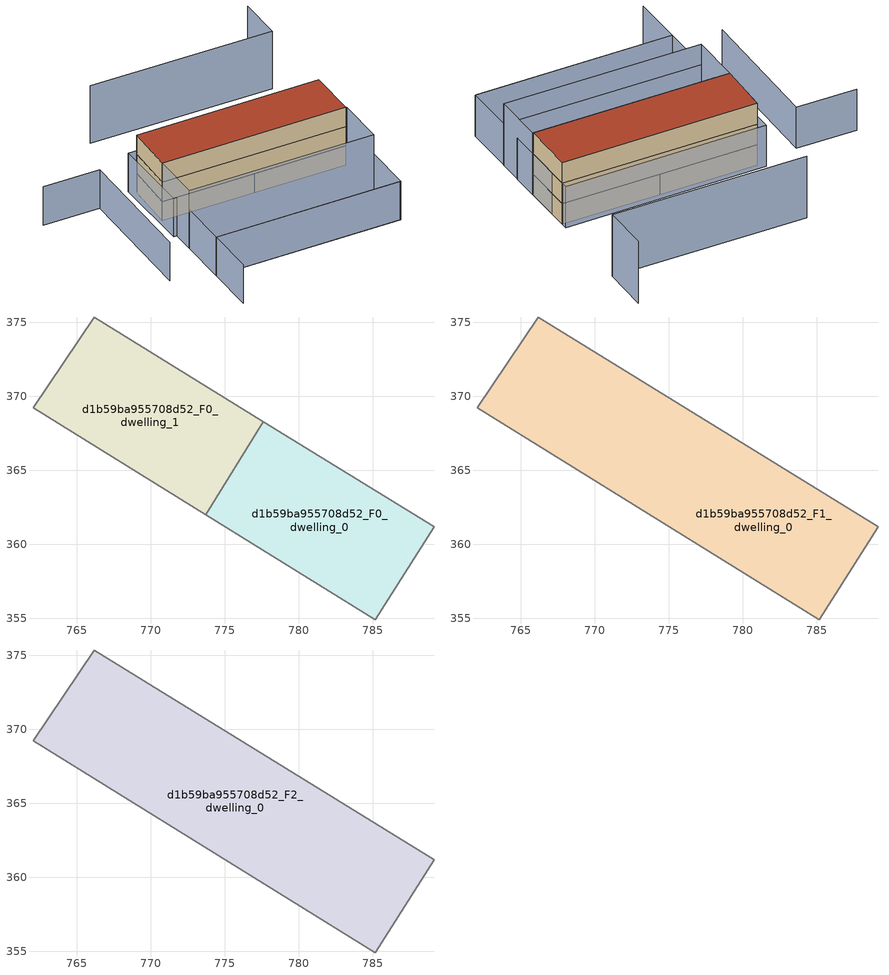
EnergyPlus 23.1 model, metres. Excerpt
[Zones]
d1b59ba955708d52_F0_dwelling_0
 floor ground (EU_floor_Construction): 789.15,361.17 785.19,354.88 773.7,362 777.6,368.29 z0
 wall adiabatic (EU_wall_Construction): 773.7,362 785.19,354.88 789.15,361.17 777.6,368.29 z0:3
 wall to d1b59ba955708d52_F0_dwelling_1 (EU_wall_Construction): 777.6,368.29 773.7,362 z0:3
d1b59ba955708d52_F0_dwelling_1
 floor ground (EU_floor_Construction): 777.6,368.29 773.7,362 762.04,369.22 766.17,375.35 z0
 wall adiabatic (EU_wall_Construction): 777.6,368.29 766.17,375.35 762.04,369.22 773.7,362 z0:3
d1b59ba955708d52_F1_dwelling_0
 floor to d1b59ba955708d52_F0_dwelling_0 (EU_floor_Construction): 789.15,361.17 785.19,354.88 773.7,362 777.6,368.29 z3
 floor to d1b59ba955708d52_F0_dwelling_1 (EU_floor_Construction): 777.6,368.29 773.7,362 762.04,369.22 766.17,375.35 z3
 wall adiabatic (EU_wall_Construction): 762.04,369.22 785.19,354.88 789.15,361.17 766.17,375.35 762.04,369.22 z3:6
d1b59ba955708d52_F2_dwelling_0
 floor to d1b59ba955708d52_F1_dwelling_0 (EU_floor_Construction): 789.15,361.17 785.19,354.88 762.04,369.22 766.17,375.35 z6
 wall adiabatic (EU_wall_Construction): 762.04,369.22 785.19,354.88 789.15,361.17 766.17,375.35 762.04,369.22 z6:9
 roof outside (EU_roof_Construction): 785.19,354.88 789.15,361.17 766.17,375.35 762.04,369.22 z9
shading: 750.48,350.57 754.33,356.79 / 753.56,382.16 760.59,377.7 / 760.59,377.7 750.33,361.49 / 754.33,356.79 777.44,342.48 / 758.19,363.01 781.41,348.62 / 781.41,348.62 777.55,342.41 / 777.55,342.41 754.33,356.79 / 754.33,356.79 758.19,363.01 / 765.84,376.44 789.59,361.87 / 789.59,361.87 783.24,351.52 / 783.24,351.52 759.49,366.09 / 759.49,366.09 765.84,376.44 z0:6; 799.59,377.69 796.02,372.02 / 796.02,372.02 773.28,386.32 / 762.04,369.22 785.26,354.84 / 785.26,354.84 781.41,348.62 / 781.41,348.62 758.19,363.01 / 758.19,363.01 762.04,369.22 z0:9
[Building]
EU S2 Campaign: North Axis=0; Terrain=City; Solar Distribution=FullExterior
[Site:Location]
Montreal-Trudeau.Intl.AP: Latitude=45.4667; Longitude=-73.75; Time Zone=-5; Elevation=36
[SizingPeriod:WeatherFileDays]
AnnualSizingPeriod: Begin Month=1; Begin Day of Month=1; End Month=12; End Day of Month=31; Day of Week for Start Day=Monday; Use Weather File Daylight Saving Period=No; Use Weather File Rain and Snow Indicators=No
[MATERIAL]
EU_InternalMass_Material: Roughness=MediumRough; Thickness=0.1; Conductivity=1; Density=1800; Specific Heat=900; Thermal Absorptance=0.9; Solar Absorptance=0.7; Visible Absorptance=0.7
[MATERIAL:NOMASS] Roughness=MediumRough; Thermal Absorptance=0.9; Solar Absorptance=0.7; Visible Absorptance=0.7
Name | Thermal Resistance
EU_wall_NoMass | 1.49909
EU_roof_NoMass | 2.72548
EU_floor_NoMass | 1.36485
[CONSTRUCTION]
EU_wall_Construction: EU_wall_NoMass
EU_roof_Construction: EU_roof_NoMass
EU_floor_Construction: EU_floor_NoMass
EU_InternalMass_Construction: EU_InternalMass_Material
[ZONE] Type=1; Multiplier=1; Ceiling Height=autocalculate; Floor Area=autocalculate; Part of Total Floor Area=Yes
Name | Volume
d1b59ba955708d52_F0_dwelling_0 | 301.262
d1b59ba955708d52_F1_dwelling_0; d1b59ba955708d52_F2_dwelling_0 | 602.484
d1b59ba955708d52_F0_dwelling_1 | 301.259
[INTERNALMASS] Construction=EU_InternalMass_Construction
Name | Zone or ZoneList | Surface Area
d1b59ba955708d52_F0_dwelling_0_EU_InternalMass | d1b59ba955708d52_F0_dwelling_0 | 100.421
d1b59ba955708d52_F0_dwelling_1_EU_InternalMass | d1b59ba955708d52_F0_dwelling_1 | 100.42
d1b59ba955708d52_F1_dwelling_0_EU_InternalMass | d1b59ba955708d52_F1_dwelling_0 | 200.828
d1b59ba955708d52_F2_dwelling_0_EU_InternalMass | d1b59ba955708d52_F2_dwelling_0 | 200.828
[OTHEREQUIPMENT] Fuel Type=Electricity; Design Level Calculation Method=Watts/Area; Power per Zone Floor Area=1; Fraction Latent=0; Fraction Radiant=0; Fraction Lost=0; Carbon Dioxide Generation Rate=0; EndUse Subcategory=EU_Step8_InternalGains
Name | Zone or ZoneList or Space or SpaceList | Schedule
EU_Step8_InternalGain_d1b59ba955708d52_F0_dwelling_0_f000 | d1b59ba955708d52_F0_dwelling_0 | EU_Step8_GainSchedule_d1b59ba955708d52_F0_dwelling_0_f000
EU_Step8_InternalGain_d1b59ba955708d52_F0_dwelling_1_f000 | d1b59ba955708d52_F0_dwelling_1 | EU_Step8_GainSchedule_d1b59ba955708d52_F0_dwelling_1_f000
EU_Step8_InternalGain_d1b59ba955708d52_F1_dwelling_0_f000 | d1b59ba955708d52_F1_dwelling_0 | EU_Step8_GainSchedule_d1b59ba955708d52_F1_dwelling_0_f000
EU_Step8_InternalGain_d1b59ba955708d52_F2_dwelling_0_f000 | d1b59ba955708d52_F2_dwelling_0 | EU_Step8_GainSchedule_d1b59ba955708d52_F2_dwelling_0_f000
[ZONEVENTILATION:DESIGNFLOWRATE] Schedule=EU_AlwaysOn; Design Flow Rate Calculation Method=AirChanges/Hour; Air Changes per Hour=0.704319; Ventilation Type=Natural; Fan Pressure Rise=0; Fan Total Efficiency=1; Constant Term Coefficient=1; Temperature Term Coefficient=0; Velocity Term Coefficient=0; Velocity Squared Term Coefficient=0; Minimum Indoor Temperature=-100; Maximum Indoor Temperature=100; Delta Temperature=-100; Minimum Outdoor Temperature=-100; Maximum Outdoor Temperature=100; Maximum Wind Speed=40
Name | Zone or ZoneList or Space or SpaceList
EU_ConstantAir_d1b59ba955708d52_F0_dwelling_0 | d1b59ba955708d52_F0_dwelling_0
EU_ConstantAir_d1b59ba955708d52_F0_dwelling_1 | d1b59ba955708d52_F0_dwelling_1
EU_ConstantAir_d1b59ba955708d52_F1_dwelling_0 | d1b59ba955708d52_F1_dwelling_0
EU_ConstantAir_d1b59ba955708d52_F2_dwelling_0 | d1b59ba955708d52_F2_dwelling_0
[HVACTEMPLATE:THERMOSTAT] Constant Heating Setpoint=20; Constant Cooling Setpoint=50
EU_HeatOnly_d1b59ba955708d52_F0_dwelling_0; EU_HeatOnly_d1b59ba955708d52_F0_dwelling_1; EU_HeatOnly_d1b59ba955708d52_F1_dwelling_0; EU_HeatOnly_d1b59ba955708d52_F2_dwelling_0
[HVACTEMPLATE:ZONE:IDEALLOADSAIRSYSTEM] System Availability Schedule=EU_AlwaysOn; Maximum Heating Supply Air Temperature=50; Minimum Cooling Supply Air Temperature=13; Maximum Heating Supply Air Humidity Ratio=0.0156; Minimum Cooling Supply Air Humidity Ratio=0.0077; Heating Limit=NoLimit; Cooling Limit=NoLimit; Heating Availability Schedule=EU_AlwaysOn; Cooling Availability Schedule=EU_CoolingOff; Dehumidification Control Type=ConstantSensibleHeatRatio; Cooling Sensible Heat Ratio=0.7; Dehumidification Setpoint=60; Humidification Control Type=None; Humidification Setpoint=30; Outdoor Air Method=None; Outdoor Air Flow Rate per Person=0.00944; Outdoor Air Flow Rate per Zone Floor Area=0; Outdoor Air Flow Rate per Zone=0; Demand Controlled Ventilation Type=None; Outdoor Air Economizer Type=NoEconomizer; Heat Recovery Type=None; Sensible Heat Recovery Effectiveness=0.7; Latent Heat Recovery Effectiveness=0.65
Name | Template Thermostat
d1b59ba955708d52_F0_dwelling_0 | EU_HeatOnly_d1b59ba955708d52_F0_dwelling_0
d1b59ba955708d52_F0_dwelling_1 | EU_HeatOnly_d1b59ba955708d52_F0_dwelling_1
d1b59ba955708d52_F1_dwelling_0 | EU_HeatOnly_d1b59ba955708d52_F1_dwelling_0
d1b59ba955708d52_F2_dwelling_0 | EU_HeatOnly_d1b59ba955708d52_F2_dwelling_0
[SIZING:ZONE] Zone Cooling Design Supply Air Temperature Input Method=SupplyAirTemperature; Zone Cooling Design Supply Air Temperature=13; Zone Heating Design Supply Air Temperature Input Method=SupplyAirTemperature; Zone Heating Design Supply Air Temperature=50; Zone Cooling Design Supply Air Humidity Ratio=0.008; Zone Heating Design Supply Air Humidity Ratio=0.008; Cooling Design Air Flow Method=DesignDay; Cooling Design Air Flow Rate=0; Cooling Minimum Air Flow per Zone Floor Area=0.000762; Cooling Minimum Air Flow=0; Cooling Minimum Air Flow Fraction=0.2; Heating Design Air Flow Method=DesignDay; Heating Design Air Flow Rate=0; Heating Maximum Air Flow per Zone Floor Area=0.002032; Heating Maximum Air Flow=0.141576; Heating Maximum Air Flow Fraction=0.3; Account for Dedicated Outdoor Air System=No; Dedicated Outdoor Air System Control Strategy=NeutralSupplyAir; Dedicated Outdoor Air Low Setpoint Temperature for Design=autosize; Dedicated Outdoor Air High Setpoint Temperature for Design=autosize; Zone Load Sizing Method=Sensible Load Only No Latent Load; Zone Latent Cooling Design Supply Air Humidity Ratio Input Method=HumidityRatioDifference; Zone Cooling Design Supply Air Humidity Ratio Difference=0.005; Zone Latent Heating Design Supply Air Humidity Ratio Input Method=HumidityRatioDifference; Zone Humidification Design Supply Air Humidity Ratio Difference=0.005
d1b59ba955708d52_F0_dwelling_0; d1b59ba955708d52_F0_dwelling_1; d1b59ba955708d52_F1_dwelling_0; d1b59ba955708d52_F2_dwelling_0
[SCHEDULE:CONSTANT]
Name | Hourly Value
EU_AlwaysOn | 1
EU_CoolingOff | 0
[SCHEDULE:FILE] Column Number=1; Rows to Skip at Top=0; Number of Hours of Data=8760; Column Separator=Comma; Interpolate to Timestep=No; Minutes per Item=60; Adjust Schedule for Daylight Savings=Yes
Name | File
EU_Step8_GainSchedule_d1b59ba955708d52_F0_dwelling_0_f000 | ../../schedules/d1b59ba955708d52/d1b59ba955708d52_F0_dwelling_0_f000_gain.csv
EU_Step8_GainSchedule_d1b59ba955708d52_F0_dwelling_1_f000 | ../../schedules/d1b59ba955708d52/d1b59ba955708d52_F0_dwelling_1_f000_gain.csv
EU_Step8_GainSchedule_d1b59ba955708d52_F1_dwelling_0_f000 | ../../schedules/d1b59ba955708d52/d1b59ba955708d52_F1_dwelling_0_f000_gain.csv
EU_Step8_GainSchedule_d1b59ba955708d52_F2_dwelling_0_f000 | ../../schedules/d1b59ba955708d52/d1b59ba955708d52_F2_dwelling_0_f000_gain.csv
